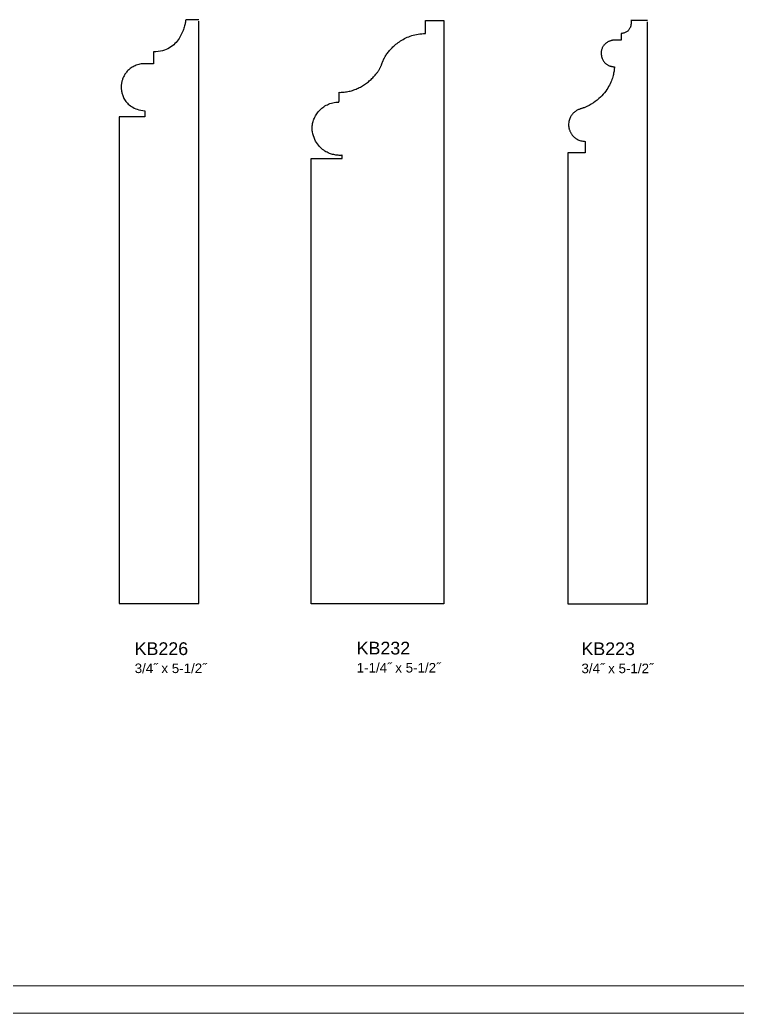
# Model space of a CAD drawing. Extents: x -7.6 to 46.7, y -17.5 to 21.1.
# Drawn here: x -0.78 to 5.97, y -17.46 to -8.1 of the extents above; entities that cross this region are included whole.
import ezdxf

# ---------------------------------------------------------------- set-up
doc = ezdxf.new("R2010")
doc.units = 0
doc.header["$MEASUREMENT"] = 0
doc.layers.add('DO NOT PLOT', color=2, linetype='Continuous', plot=False)

# ---------------------------------------------------------------- blocks, each defined once
blk = doc.blocks.new('KB224')
at = {"flags": 128}
blk.add_lwpolyline([(0, 5.5), (-0.0003, 5.5), (-0.0011, 5.5), (-0.0025, 5.5), (-0.0043, 5.5), (-0.0066, 5.5), (-0.0093, 5.5), (-0.0123, 5.5), (-0.0158, 5.5), (-0.0195, 5.5), (-0.0236, 5.5), (-0.0279, 5.5), (-0.0324, 5.5), (-0.0371, 5.5), (-0.042, 5.5), (-0.047, 5.5), (-0.0521, 5.5), (-0.0573, 5.5), (-0.0625, 5.5), (-0.0677, 5.5), (-0.0729, 5.5), (-0.078, 5.5), (-0.083, 5.5), (-0.0879, 5.5), (-0.0926, 5.5), (-0.0971, 5.5), (-0.1014, 5.5), (-0.1055, 5.5), (-0.1092, 5.5), (-0.1126, 5.5), (-0.1157, 5.5), (-0.1184, 5.5), (-0.1207, 5.5), (-0.1225, 5.5), (-0.1239, 5.5), (-0.1247, 5.5), (-0.125, 5.5), (-0.1251, 5.4993), (-0.1253, 5.4973), (-0.1257, 5.4941), (-0.1263, 5.4896), (-0.1271, 5.4841), (-0.1282, 5.4776), (-0.1296, 5.4702), (-0.1314, 5.4619), (-0.1335, 5.4528), (-0.1359, 5.443), (-0.1388, 5.4326), (-0.1421, 5.4217), (-0.1459, 5.4103), (-0.1501, 5.3985), (-0.1549, 5.3864), (-0.1603, 5.374), (-0.1662, 5.3615), (-0.1727, 5.349), (-0.1799, 5.3364), (-0.1877, 5.3239), (-0.1963, 5.3116), (-0.2055, 5.2995), (-0.2155, 5.2877), (-0.2263, 5.2763), (-0.2379, 5.2653), (-0.2504, 5.2549), (-0.2637, 5.2451), (-0.2779, 5.2361), (-0.293, 5.2278), (-0.309, 5.2203), (-0.3261, 5.2138), (-0.3442, 5.2083), (-0.3633, 5.2039), (-0.3834, 5.2006), (-0.4047, 5.1986), (-0.4271, 5.1979), (-0.4271, 5.1977), (-0.4271, 5.1969), (-0.4271, 5.1958), (-0.4271, 5.1941), (-0.4271, 5.1921), (-0.4271, 5.1897), (-0.4271, 5.187), (-0.4271, 5.1839), (-0.4271, 5.1806), (-0.4271, 5.177), (-0.4271, 5.1732), (-0.4271, 5.1691), (-0.4271, 5.1649), (-0.4271, 5.1606), (-0.4271, 5.1561), (-0.4271, 5.1516), (-0.4271, 5.147), (-0.4271, 5.1424), (-0.4271, 5.1378), (-0.4271, 5.1332), (-0.4271, 5.1286), (-0.4271, 5.1242), (-0.4271, 5.1198), (-0.4271, 5.1156), (-0.4271, 5.1116), (-0.4271, 5.1078), (-0.4271, 5.1042), (-0.4271, 5.1009), (-0.4271, 5.0978), (-0.4271, 5.0951), (-0.4271, 5.0927), (-0.4271, 5.0906), (-0.4271, 5.089), (-0.4271, 5.0878), (-0.4271, 5.0871), (-0.4271, 5.0868), (-0.4273, 5.0868), (-0.428, 5.0868), (-0.4291, 5.0868), (-0.4306, 5.0868), (-0.4324, 5.0868), (-0.4346, 5.0868), (-0.4372, 5.0867), (-0.44, 5.0867), (-0.4431, 5.0867), (-0.4464, 5.0867), (-0.4499, 5.0866), (-0.4536, 5.0866), (-0.4575, 5.0866), (-0.4615, 5.0865), (-0.4656, 5.0865), (-0.4698, 5.0865), (-0.474, 5.0864), (-0.4783, 5.0864), (-0.4826, 5.0864), (-0.4868, 5.0863), (-0.491, 5.0863), (-0.4951, 5.0863), (-0.4991, 5.0862), (-0.503, 5.0862), (-0.5067, 5.0862), (-0.5102, 5.0861), (-0.5135, 5.0861), (-0.5166, 5.0861), (-0.5194, 5.0861), (-0.522, 5.086), (-0.5242, 5.086), (-0.526, 5.086), (-0.5275, 5.086), (-0.5286, 5.086), (-0.5293, 5.086), (-0.5295, 5.086), (-0.5429, 5.0842), (-0.5556, 5.0819), (-0.5678, 5.0791), (-0.5795, 5.0759), (-0.5906, 5.0721), (-0.6012, 5.068), (-0.6113, 5.0634), (-0.6209, 5.0585), (-0.63, 5.0532), (-0.6386, 5.0476), (-0.6468, 5.0416), (-0.6545, 5.0355), (-0.6618, 5.029), (-0.6687, 5.0224), (-0.6751, 5.0155), (-0.6811, 5.0085), (-0.6867, 5.0014), (-0.6919, 4.9941), (-0.6968, 4.9867), (-0.7013, 4.9793), (-0.7054, 4.9719), (-0.7092, 4.9644), (-0.7126, 4.957), (-0.7158, 4.9496), (-0.7186, 4.9422), (-0.7211, 4.935), (-0.7233, 4.9279), (-0.7252, 4.9209), (-0.7269, 4.9141), (-0.7283, 4.9075), (-0.7295, 4.9012), (-0.7304, 4.8951), (-0.7311, 4.8892), (-0.7316, 4.8837), (-0.7319, 4.8785), (-0.732, 4.8737), (-0.732, 4.8732), (-0.7321, 4.8719), (-0.7322, 4.8697), (-0.7323, 4.8667), (-0.7323, 4.8629), (-0.7322, 4.8585), (-0.732, 4.8534), (-0.7316, 4.8477), (-0.731, 4.8415), (-0.7302, 4.8347), (-0.7292, 4.8275), (-0.7278, 4.8199), (-0.726, 4.8119), (-0.7239, 4.8037), (-0.7214, 4.7951), (-0.7185, 4.7864), (-0.715, 4.7775), (-0.711, 4.7685), (-0.7065, 4.7594), (-0.7014, 4.7503), (-0.6957, 4.7412), (-0.6893, 4.7322), (-0.6822, 4.7234), (-0.6743, 4.7147), (-0.6657, 4.7063), (-0.6563, 4.6981), (-0.6461, 4.6902), (-0.635, 4.6828), (-0.623, 4.6757), (-0.61, 4.6692), (-0.596, 4.6631), (-0.5811, 4.6576), (-0.5651, 4.6528), (-0.548, 4.6486), (-0.5298, 4.6451), (-0.5104, 4.6424), (-0.5104, 4.6423), (-0.5104, 4.6419), (-0.5104, 4.6413), (-0.5104, 4.6405), (-0.5104, 4.6395), (-0.5104, 4.6383), (-0.5104, 4.6369), (-0.5104, 4.6354), (-0.5104, 4.6337), (-0.5104, 4.6319), (-0.5104, 4.63), (-0.5104, 4.628), (-0.5104, 4.6259), (-0.5104, 4.6237), (-0.5104, 4.6215), (-0.5104, 4.6192), (-0.5104, 4.6169), (-0.5104, 4.6146), (-0.5104, 4.6123), (-0.5104, 4.61), (-0.5104, 4.6077), (-0.5104, 4.6055), (-0.5104, 4.6033), (-0.5104, 4.6012), (-0.5104, 4.5992), (-0.5104, 4.5973), (-0.5104, 4.5955), (-0.5104, 4.5939), (-0.5104, 4.5923), (-0.5104, 4.591), (-0.5104, 4.5898), (-0.5104, 4.5887), (-0.5104, 4.5879), (-0.5104, 4.5873), (-0.5104, 4.587), (-0.5104, 4.5868), (-0.5109, 4.5868), (-0.5125, 4.5868), (-0.5151, 4.5868), (-0.5186, 4.5868), (-0.523, 4.5868), (-0.5281, 4.5868), (-0.534, 4.5868), (-0.5406, 4.5868), (-0.5478, 4.5868), (-0.5556, 4.5868), (-0.5638, 4.5868), (-0.5725, 4.5868), (-0.5816, 4.5868), (-0.5909, 4.5868), (-0.6005, 4.5868), (-0.6103, 4.5868), (-0.6202, 4.5868), (-0.6302, 4.5868), (-0.6402, 4.5868), (-0.6501, 4.5868), (-0.6599, 4.5868), (-0.6695, 4.5868), (-0.6788, 4.5868), (-0.6879, 4.5868), (-0.6966, 4.5868), (-0.7048, 4.5868), (-0.7126, 4.5868), (-0.7198, 4.5868), (-0.7263, 4.5868), (-0.7323, 4.5868), (-0.7374, 4.5868), (-0.7418, 4.5868), (-0.7453, 4.5868), (-0.7479, 4.5868), (-0.7495, 4.5868), (-0.75, 4.5868), (-0.75, 4.5764), (-0.75, 4.5459), (-0.75, 4.4966), (-0.75, 4.4295), (-0.75, 4.346), (-0.75, 4.2471), (-0.75, 4.134), (-0.75, 4.008), (-0.75, 3.8701), (-0.75, 3.7217), (-0.75, 3.5638), (-0.75, 3.3977), (-0.75, 3.2244), (-0.75, 3.0453), (-0.75, 2.8615), (-0.75, 2.6741), (-0.75, 2.4843), (-0.75, 2.2934), (-0.75, 2.1025), (-0.75, 1.9128), (-0.75, 1.7254), (-0.75, 1.5415), (-0.75, 1.3624), (-0.75, 1.1892), (-0.75, 1.023), (-0.75, 0.8651), (-0.75, 0.7167), (-0.75, 0.5789), (-0.75, 0.4528), (-0.75, 0.3398), (-0.75, 0.2409), (-0.75, 0.1573), (-0.75, 0.0903), (-0.75, 0.0409), (-0.75, 0.0104), (-0.75, 0), (-0.7483, 0), (-0.7433, 0), (-0.7352, 0), (-0.7243, 0), (-0.7106, 0), (-0.6944, 0), (-0.676, 0), (-0.6554, 0), (-0.6328, 0), (-0.6085, 0), (-0.5827, 0), (-0.5556, 0), (-0.5272, 0), (-0.4979, 0), (-0.4679, 0), (-0.4372, 0), (-0.4062, 0), (-0.375, 0), (-0.3438, 0), (-0.3128, 0), (-0.2821, 0), (-0.2521, 0), (-0.2228, 0), (-0.1944, 0), (-0.1673, 0), (-0.1415, 0), (-0.1172, 0), (-0.0947, 0), (-0.074, 0), (-0.0556, 0), (-0.0394, 0), (-0.0257, 0), (-0.0148, 0), (-0.0067, 0), (-0.0017, 0), (0, 0), (0, 0.0125), (0, 0.049), (0, 0.1082), (0, 0.1886), (0, 0.2888), (0, 0.4074), (0, 0.543), (0, 0.6941), (0, 0.8594), (0, 1.0374), (0, 1.2267), (0, 1.4259), (0, 1.6336), (0, 1.8484), (0, 2.0689), (0, 2.2936), (0, 2.5211), (0, 2.75), (0, 2.9789), (0, 3.2064), (0, 3.4311), (0, 3.6516), (0, 3.8664), (0, 4.0741), (0, 4.2733), (0, 4.4626), (0, 4.6406), (0, 4.8059), (0, 4.957), (0, 5.0926), (0, 5.2112), (0, 5.3114), (0, 5.3918), (0, 5.451), (0, 5.4875)], dxfattribs=at)
blk = doc.blocks.new('KB232')
at = {"flags": 128}
blk.add_lwpolyline([(1.2675, 5.5), (1.2675, 5.4875), (1.2675, 5.451), (1.2675, 5.3918), (1.2675, 5.3114), (1.2675, 5.2112), (1.2675, 5.0926), (1.2675, 4.957), (1.2675, 4.8059), (1.2675, 4.6406), (1.2675, 4.4626), (1.2675, 4.2733), (1.2675, 4.0741), (1.2675, 3.8664), (1.2675, 3.6516), (1.2675, 3.4311), (1.2675, 3.2064), (1.2675, 2.9789), (1.2675, 2.75), (1.2675, 2.5211), (1.2675, 2.2936), (1.2675, 2.0689), (1.2675, 1.8484), (1.2675, 1.6336), (1.2675, 1.4259), (1.2675, 1.2267), (1.2675, 1.0374), (1.2675, 0.8594), (1.2675, 0.6941), (1.2675, 0.543), (1.2675, 0.4074), (1.2675, 0.2888), (1.2675, 0.1886), (1.2675, 0.1082), (1.2675, 0.049), (1.2675, 0.0125), (1.2675, 0), (1.2647, 0), (1.2563, 0), (1.2429, 0), (1.2246, 0), (1.2019, 0), (1.1749, 0), (1.1441, 0), (1.1097, 0), (1.0722, 0), (1.0317, 0), (0.9887, 0), (0.9434, 0), (0.8962, 0), (0.8474, 0), (0.7973, 0), (0.7462, 0), (0.6945, 0), (0.6425, 0), (0.5905, 0), (0.5387, 0), (0.4877, 0), (0.4376, 0), (0.3888, 0), (0.3416, 0), (0.2963, 0), (0.2533, 0), (0.2128, 0), (0.1752, 0), (0.1409, 0), (0.1101, 0), (0.0831, 0), (0.0604, 0), (0.0421, 0), (0.0286, 0), (0.0203, 0), (0.0175, 0), (0.0175, 0.0095), (0.0175, 0.0374), (0.0175, 0.0826), (0.0175, 0.144), (0.0175, 0.2204), (0.0175, 0.3109), (0.0175, 0.4144), (0.0175, 0.5298), (0.0175, 0.6559), (0.0175, 0.7918), (0.0175, 0.9363), (0.0175, 1.0883), (0.0175, 1.2469), (0.0175, 1.4108), (0.0175, 1.579), (0.0175, 1.7505), (0.0175, 1.9242), (0.0175, 2.0989), (0.0175, 2.2736), (0.0175, 2.4473), (0.0175, 2.6188), (0.0175, 2.787), (0.0175, 2.951), (0.0175, 3.1095), (0.0175, 3.2615), (0.0175, 3.406), (0.0175, 3.5419), (0.0175, 3.668), (0.0175, 3.7834), (0.0175, 3.8869), (0.0175, 3.9774), (0.0175, 4.0539), (0.0175, 4.1152), (0.0175, 4.1604), (0.0175, 4.1883), (0.0175, 4.1978), (0.0181, 4.1978), (0.0201, 4.1978), (0.0232, 4.1978), (0.0275, 4.1978), (0.0328, 4.1978), (0.0391, 4.1978), (0.0462, 4.1978), (0.0542, 4.1978), (0.063, 4.1978), (0.0724, 4.1978), (0.0825, 4.1978), (0.093, 4.1978), (0.104, 4.1978), (0.1154, 4.1978), (0.1271, 4.1978), (0.139, 4.1978), (0.151, 4.1978), (0.1631, 4.1978), (0.1753, 4.1978), (0.1873, 4.1978), (0.1992, 4.1978), (0.2109, 4.1978), (0.2223, 4.1978), (0.2333, 4.1978), (0.2438, 4.1978), (0.2538, 4.1978), (0.2633, 4.1978), (0.272, 4.1978), (0.28, 4.1978), (0.2872, 4.1978), (0.2935, 4.1978), (0.2988, 4.1978), (0.3031, 4.1978), (0.3062, 4.1978), (0.3081, 4.1978), (0.3088, 4.1978), (0.3088, 4.1979), (0.3088, 4.1981), (0.3088, 4.1984), (0.3088, 4.1989), (0.3088, 4.1994), (0.3088, 4.2001), (0.3088, 4.2009), (0.3088, 4.2017), (0.3088, 4.2026), (0.3088, 4.2036), (0.3088, 4.2047), (0.3088, 4.2058), (0.3088, 4.207), (0.3088, 4.2082), (0.3088, 4.2094), (0.3088, 4.2107), (0.3088, 4.2119), (0.3088, 4.2132), (0.3087, 4.2145), (0.3087, 4.2158), (0.3087, 4.2171), (0.3087, 4.2183), (0.3087, 4.2195), (0.3087, 4.2207), (0.3087, 4.2218), (0.3087, 4.2228), (0.3087, 4.2238), (0.3087, 4.2248), (0.3087, 4.2256), (0.3087, 4.2264), (0.3087, 4.227), (0.3087, 4.2276), (0.3087, 4.228), (0.3087, 4.2284), (0.3087, 4.2286), (0.3087, 4.2287), (0.3082, 4.2286), (0.3067, 4.2285), (0.3042, 4.2283), (0.3008, 4.2281), (0.2966, 4.228), (0.2916, 4.228), (0.2859, 4.228), (0.2794, 4.2282), (0.2723, 4.2287), (0.2646, 4.2293), (0.2564, 4.2302), (0.2477, 4.2314), (0.2386, 4.233), (0.2291, 4.2349), (0.2193, 4.2372), (0.2091, 4.2401), (0.1988, 4.2434), (0.1883, 4.2472), (0.1776, 4.2516), (0.1669, 4.2567), (0.1562, 4.2623), (0.1455, 4.2687), (0.1349, 4.2758), (0.1244, 4.2836), (0.1141, 4.2923), (0.1041, 4.3018), (0.0943, 4.3122), (0.0849, 4.3234), (0.0759, 4.3357), (0.0673, 4.3489), (0.0592, 4.3632), (0.0517, 4.3785), (0.0448, 4.395), (0.0385, 4.4125), (0.0329, 4.4313), (0.0281, 4.4513), (0.0268, 4.46), (0.026, 4.469), (0.0256, 4.4783), (0.0257, 4.4878), (0.0263, 4.4975), (0.0274, 4.5074), (0.0289, 4.5174), (0.0308, 4.5276), (0.0333, 4.5378), (0.0362, 4.5481), (0.0395, 4.5584), (0.0434, 4.5687), (0.0477, 4.5789), (0.0525, 4.5891), (0.0578, 4.5992), (0.0635, 4.6091), (0.0697, 4.6188), (0.0764, 4.6284), (0.0836, 4.6377), (0.0912, 4.6468), (0.0993, 4.6555), (0.1079, 4.664), (0.117, 4.672), (0.1266, 4.6797), (0.1366, 4.687), (0.1471, 4.6938), (0.1581, 4.7001), (0.1696, 4.7059), (0.1816, 4.7111), (0.194, 4.7158), (0.207, 4.7199), (0.2204, 4.7233), (0.2343, 4.7261), (0.2487, 4.7281), (0.2636, 4.7294), (0.279, 4.73), (0.279, 4.7302), (0.279, 4.7308), (0.279, 4.7318), (0.279, 4.7331), (0.279, 4.7348), (0.279, 4.7368), (0.2791, 4.7391), (0.2791, 4.7416), (0.2791, 4.7444), (0.2791, 4.7474), (0.2791, 4.7505), (0.2792, 4.7539), (0.2792, 4.7574), (0.2792, 4.761), (0.2792, 4.7646), (0.2793, 4.7684), (0.2793, 4.7722), (0.2793, 4.7761), (0.2793, 4.7799), (0.2794, 4.7837), (0.2794, 4.7875), (0.2794, 4.7912), (0.2794, 4.7948), (0.2795, 4.7983), (0.2795, 4.8016), (0.2795, 4.8048), (0.2795, 4.8078), (0.2796, 4.8105), (0.2796, 4.8131), (0.2796, 4.8154), (0.2796, 4.8173), (0.2796, 4.819), (0.2796, 4.8204), (0.2796, 4.8214), (0.2796, 4.822), (0.2796, 4.8222), (0.2918, 4.8221), (0.3038, 4.8224), (0.3157, 4.823), (0.3275, 4.824), (0.3393, 4.8254), (0.3509, 4.8271), (0.3624, 4.8292), (0.3737, 4.8316), (0.385, 4.8343), (0.3962, 4.8373), (0.4072, 4.8407), (0.4181, 4.8443), (0.4288, 4.8482), (0.4394, 4.8524), (0.4499, 4.8569), (0.4603, 4.8617), (0.4705, 4.8667), (0.4805, 4.8719), (0.4904, 4.8774), (0.5002, 4.8832), (0.5098, 4.8891), (0.5192, 4.8953), (0.5285, 4.9017), (0.5376, 4.9083), (0.5466, 4.9151), (0.5553, 4.922), (0.5639, 4.9292), (0.5724, 4.9365), (0.5806, 4.944), (0.5887, 4.9516), (0.5965, 4.9594), (0.6042, 4.9673), (0.6117, 4.9753), (0.619, 4.9835), (0.6261, 4.9918), (0.6329, 5.0001), (0.6368, 5.0052), (0.6405, 5.0103), (0.644, 5.0153), (0.6474, 5.0204), (0.6507, 5.0255), (0.6538, 5.0305), (0.6567, 5.0356), (0.6596, 5.0406), (0.6623, 5.0456), (0.6649, 5.0505), (0.6674, 5.0554), (0.6697, 5.0603), (0.672, 5.0651), (0.6742, 5.0699), (0.6763, 5.0745), (0.6782, 5.0792), (0.6802, 5.0837), (0.682, 5.0882), (0.6837, 5.0925), (0.6854, 5.0968), (0.6871, 5.101), (0.6886, 5.1051), (0.6901, 5.109), (0.6916, 5.1129), (0.693, 5.1166), (0.6944, 5.1202), (0.6958, 5.1236), (0.6971, 5.127), (0.6985, 5.1301), (0.6998, 5.1331), (0.7011, 5.136), (0.7024, 5.1387), (0.7036, 5.1412), (0.7049, 5.1436), (0.7063, 5.1457), (0.7076, 5.1477), (0.7112, 5.1543), (0.7152, 5.1612), (0.7196, 5.1684), (0.7244, 5.1758), (0.7297, 5.1836), (0.7354, 5.1915), (0.7416, 5.1995), (0.7481, 5.2078), (0.7551, 5.2161), (0.7625, 5.2246), (0.7703, 5.233), (0.7785, 5.2416), (0.7871, 5.2501), (0.7962, 5.2586), (0.8056, 5.267), (0.8154, 5.2753), (0.8257, 5.2835), (0.8363, 5.2915), (0.8473, 5.2994), (0.8587, 5.307), (0.8705, 5.3144), (0.8827, 5.3216), (0.8953, 5.3284), (0.9082, 5.3349), (0.9216, 5.341), (0.9353, 5.3467), (0.9494, 5.352), (0.9638, 5.3569), (0.9786, 5.3613), (0.9938, 5.3651), (1.0094, 5.3684), (1.0253, 5.3711), (1.0416, 5.3733), (1.0582, 5.3748), (1.0752, 5.3756), (1.0926, 5.3757), (1.0926, 5.376), (1.0926, 5.3768), (1.0926, 5.3782), (1.0926, 5.38), (1.0926, 5.3822), (1.0926, 5.3849), (1.0926, 5.388), (1.0926, 5.3914), (1.0926, 5.3951), (1.0926, 5.3991), (1.0926, 5.4034), (1.0926, 5.4079), (1.0926, 5.4126), (1.0926, 5.4174), (1.0926, 5.4224), (1.0926, 5.4274), (1.0926, 5.4326), (1.0926, 5.4377), (1.0926, 5.4429), (1.0926, 5.448), (1.0926, 5.4531), (1.0926, 5.458), (1.0926, 5.4629), (1.0926, 5.4676), (1.0926, 5.4721), (1.0926, 5.4763), (1.0926, 5.4803), (1.0926, 5.4841), (1.0926, 5.4875), (1.0926, 5.4905), (1.0926, 5.4932), (1.0926, 5.4955), (1.0926, 5.4973), (1.0926, 5.4986), (1.0926, 5.4994), (1.0926, 5.4997), (1.093, 5.4997), (1.0941, 5.4997), (1.096, 5.4997), (1.0986, 5.4997), (1.1018, 5.4997), (1.1055, 5.4997), (1.1098, 5.4997), (1.1146, 5.4997), (1.1199, 5.4998), (1.1256, 5.4998), (1.1316, 5.4998), (1.1379, 5.4998), (1.1445, 5.4998), (1.1514, 5.4998), (1.1584, 5.4998), (1.1655, 5.4998), (1.1728, 5.4998), (1.18, 5.4999), (1.1873, 5.4999), (1.1945, 5.4999), (1.2017, 5.4999), (1.2087, 5.4999), (1.2155, 5.4999), (1.2221, 5.4999), (1.2285, 5.4999), (1.2345, 5.4999), (1.2402, 5.5), (1.2454, 5.5), (1.2502, 5.5), (1.2545, 5.5), (1.2583, 5.5), (1.2615, 5.5), (1.2641, 5.5), (1.2659, 5.5), (1.2671, 5.5)], dxfattribs=at)
blk = doc.blocks.new('KB223')
at = {"flags": 128}
blk.add_lwpolyline([(0, 5.5), (-0.0004, 5.5), (-0.0014, 5.5), (-0.0031, 5.5), (-0.0054, 5.5), (-0.0082, 5.5), (-0.0116, 5.5), (-0.0154, 5.5), (-0.0197, 5.5), (-0.0244, 5.5), (-0.0295, 5.5), (-0.0348, 5.5), (-0.0405, 5.5), (-0.0464, 5.5), (-0.0525, 5.5), (-0.0588, 5.5), (-0.0652, 5.5), (-0.0716, 5.5), (-0.0781, 5.5), (-0.0846, 5.5), (-0.0911, 5.5), (-0.0975, 5.5), (-0.1037, 5.5), (-0.1098, 5.5), (-0.1157, 5.5), (-0.1214, 5.5), (-0.1268, 5.5), (-0.1318, 5.5), (-0.1365, 5.5), (-0.1408, 5.5), (-0.1447, 5.5), (-0.148, 5.5), (-0.1509, 5.5), (-0.1532, 5.5), (-0.1549, 5.5), (-0.1559, 5.5), (-0.1563, 5.5), (-0.1562, 5.4998), (-0.1561, 5.499), (-0.1559, 5.4978), (-0.1557, 5.4961), (-0.1555, 5.494), (-0.1553, 5.4915), (-0.1552, 5.4886), (-0.155, 5.4855), (-0.155, 5.482), (-0.155, 5.4782), (-0.1551, 5.4742), (-0.1554, 5.47), (-0.1558, 5.4655), (-0.1563, 5.4609), (-0.1571, 5.4562), (-0.158, 5.4514), (-0.1592, 5.4465), (-0.1606, 5.4415), (-0.1623, 5.4365), (-0.1643, 5.4315), (-0.1665, 5.4265), (-0.1691, 5.4216), (-0.172, 5.4168), (-0.1753, 5.4121), (-0.179, 5.4076), (-0.1831, 5.4032), (-0.1875, 5.399), (-0.1925, 5.3951), (-0.1979, 5.3914), (-0.2037, 5.3879), (-0.2101, 5.3848), (-0.2169, 5.3821), (-0.2244, 5.3797), (-0.2323, 5.3777), (-0.2409, 5.3761), (-0.25, 5.375), (-0.25, 5.3749), (-0.25, 5.3745), (-0.25, 5.3738), (-0.25, 5.3729), (-0.25, 5.3717), (-0.25, 5.3704), (-0.25, 5.3688), (-0.25, 5.3671), (-0.25, 5.3653), (-0.25, 5.3632), (-0.25, 5.3611), (-0.25, 5.3588), (-0.25, 5.3565), (-0.25, 5.354), (-0.25, 5.3515), (-0.25, 5.349), (-0.25, 5.3464), (-0.25, 5.3438), (-0.25, 5.3412), (-0.25, 5.3386), (-0.25, 5.336), (-0.25, 5.3335), (-0.25, 5.3311), (-0.25, 5.3287), (-0.25, 5.3265), (-0.25, 5.3243), (-0.25, 5.3223), (-0.25, 5.3204), (-0.25, 5.3187), (-0.25, 5.3172), (-0.25, 5.3158), (-0.25, 5.3147), (-0.25, 5.3138), (-0.25, 5.3131), (-0.25, 5.3127), (-0.25, 5.3125), (-0.2501, 5.3125), (-0.2506, 5.3125), (-0.2513, 5.3125), (-0.2522, 5.3125), (-0.2534, 5.3125), (-0.2549, 5.3125), (-0.2565, 5.3125), (-0.2583, 5.3125), (-0.2602, 5.3125), (-0.2624, 5.3125), (-0.2646, 5.3125), (-0.267, 5.3125), (-0.2695, 5.3125), (-0.272, 5.3125), (-0.2747, 5.3125), (-0.2773, 5.3125), (-0.2801, 5.3125), (-0.2828, 5.3125), (-0.2855, 5.3125), (-0.2882, 5.3125), (-0.2909, 5.3125), (-0.2935, 5.3125), (-0.2961, 5.3125), (-0.2986, 5.3125), (-0.301, 5.3125), (-0.3032, 5.3125), (-0.3053, 5.3125), (-0.3073, 5.3125), (-0.3091, 5.3125), (-0.3107, 5.3125), (-0.3121, 5.3125), (-0.3133, 5.3125), (-0.3143, 5.3125), (-0.315, 5.3125), (-0.3154, 5.3125), (-0.3156, 5.3125), (-0.3189, 5.3126), (-0.3223, 5.3125), (-0.326, 5.3122), (-0.3298, 5.3118), (-0.3337, 5.3112), (-0.3378, 5.3103), (-0.342, 5.3093), (-0.3463, 5.3081), (-0.3507, 5.3067), (-0.3551, 5.3051), (-0.3596, 5.3033), (-0.3641, 5.3013), (-0.3686, 5.2991), (-0.3731, 5.2967), (-0.3776, 5.2941), (-0.3821, 5.2912), (-0.3865, 5.2882), (-0.3908, 5.2849), (-0.395, 5.2815), (-0.3992, 5.2778), (-0.4032, 5.2739), (-0.4071, 5.2697), (-0.4108, 5.2654), (-0.4143, 5.2608), (-0.4177, 5.256), (-0.4208, 5.251), (-0.4238, 5.2457), (-0.4265, 5.2402), (-0.4289, 5.2345), (-0.4311, 5.2285), (-0.433, 5.2223), (-0.4345, 5.2158), (-0.4358, 5.2091), (-0.4367, 5.2022), (-0.4373, 5.195), (-0.4375, 5.1875), (-0.4365, 5.1772), (-0.435, 5.1675), (-0.4332, 5.1583), (-0.4309, 5.1497), (-0.4282, 5.1416), (-0.4252, 5.134), (-0.4218, 5.1269), (-0.4181, 5.1204), (-0.4142, 5.1142), (-0.4101, 5.1086), (-0.4057, 5.1033), (-0.4012, 5.0985), (-0.3965, 5.094), (-0.3916, 5.09), (-0.3867, 5.0863), (-0.3817, 5.083), (-0.3767, 5.0799), (-0.3717, 5.0772), (-0.3667, 5.0748), (-0.3617, 5.0727), (-0.3568, 5.0708), (-0.352, 5.0692), (-0.3474, 5.0678), (-0.3429, 5.0666), (-0.3386, 5.0656), (-0.3346, 5.0648), (-0.3308, 5.0641), (-0.3272, 5.0636), (-0.324, 5.0632), (-0.3211, 5.0629), (-0.3186, 5.0627), (-0.3165, 5.0626), (-0.3148, 5.0626), (-0.3135, 5.0625), (-0.3128, 5.0625), (-0.3125, 5.0625), (-0.3125, 5.0619), (-0.3125, 5.0602), (-0.3126, 5.0573), (-0.3127, 5.0534), (-0.313, 5.0485), (-0.3135, 5.0427), (-0.3142, 5.0359), (-0.3151, 5.0283), (-0.3163, 5.0199), (-0.3178, 5.0108), (-0.3197, 5.0009), (-0.322, 4.9904), (-0.3247, 4.9793), (-0.3279, 4.9677), (-0.3317, 4.9555), (-0.3359, 4.943), (-0.3408, 4.93), (-0.3463, 4.9167), (-0.3525, 4.9031), (-0.3593, 4.8893), (-0.367, 4.8752), (-0.3754, 4.8611), (-0.3846, 4.8468), (-0.3947, 4.8325), (-0.4056, 4.8182), (-0.4175, 4.804), (-0.4304, 4.7899), (-0.4443, 4.776), (-0.4593, 4.7623), (-0.4753, 4.7489), (-0.4925, 4.7357), (-0.5108, 4.723), (-0.5303, 4.7106), (-0.5511, 4.6988), (-0.5732, 4.6874), (-0.5965, 4.6767), (-0.5983, 4.6761), (-0.6006, 4.6755), (-0.6034, 4.6748), (-0.6066, 4.6739), (-0.6103, 4.6729), (-0.6143, 4.6718), (-0.6186, 4.6705), (-0.6233, 4.6691), (-0.6283, 4.6674), (-0.6335, 4.6655), (-0.6389, 4.6635), (-0.6445, 4.6612), (-0.6502, 4.6586), (-0.6561, 4.6559), (-0.662, 4.6528), (-0.6679, 4.6495), (-0.6739, 4.6458), (-0.6798, 4.6419), (-0.6857, 4.6376), (-0.6915, 4.633), (-0.6971, 4.6281), (-0.7026, 4.6227), (-0.7079, 4.6171), (-0.7129, 4.611), (-0.7177, 4.6045), (-0.7222, 4.5976), (-0.7264, 4.5903), (-0.7302, 4.5825), (-0.7336, 4.5743), (-0.7365, 4.5656), (-0.739, 4.5564), (-0.741, 4.5467), (-0.7425, 4.5365), (-0.7434, 4.5258), (-0.7436, 4.5146), (-0.7433, 4.5027), (-0.7432, 4.5016), (-0.7431, 4.4999), (-0.7428, 4.4977), (-0.7425, 4.4951), (-0.742, 4.4921), (-0.7413, 4.4887), (-0.7405, 4.4849), (-0.7395, 4.4808), (-0.7383, 4.4765), (-0.737, 4.4719), (-0.7354, 4.467), (-0.7336, 4.462), (-0.7315, 4.4568), (-0.7292, 4.4514), (-0.7266, 4.4459), (-0.7237, 4.4404), (-0.7206, 4.4348), (-0.7171, 4.4292), (-0.7133, 4.4236), (-0.7092, 4.418), (-0.7048, 4.4126), (-0.6999, 4.4072), (-0.6947, 4.4019), (-0.6892, 4.3968), (-0.6832, 4.3919), (-0.6768, 4.3873), (-0.67, 4.3829), (-0.6627, 4.3787), (-0.655, 4.3749), (-0.6468, 4.3714), (-0.6382, 4.3683), (-0.629, 4.3656), (-0.6194, 4.3633), (-0.6092, 4.3615), (-0.5985, 4.3602), (-0.5873, 4.3594), (-0.5873, 4.3592), (-0.5873, 4.3584), (-0.5873, 4.3573), (-0.5873, 4.3557), (-0.5873, 4.3537), (-0.5873, 4.3513), (-0.5873, 4.3486), (-0.5873, 4.3456), (-0.5873, 4.3423), (-0.5873, 4.3388), (-0.5873, 4.335), (-0.5873, 4.3311), (-0.5873, 4.3269), (-0.5873, 4.3227), (-0.5873, 4.3183), (-0.5873, 4.3138), (-0.5873, 4.3093), (-0.5873, 4.3048), (-0.5873, 4.3002), (-0.5873, 4.2957), (-0.5873, 4.2912), (-0.5873, 4.2868), (-0.5873, 4.2826), (-0.5873, 4.2784), (-0.5873, 4.2745), (-0.5873, 4.2707), (-0.5873, 4.2672), (-0.5873, 4.2639), (-0.5873, 4.2609), (-0.5873, 4.2582), (-0.5873, 4.2558), (-0.5873, 4.2538), (-0.5873, 4.2522), (-0.5873, 4.2511), (-0.5873, 4.2503), (-0.5873, 4.2501), (-0.5876, 4.2501), (-0.5887, 4.2501), (-0.5905, 4.2501), (-0.5928, 4.2501), (-0.5958, 4.2501), (-0.5993, 4.2501), (-0.6033, 4.2501), (-0.6078, 4.2501), (-0.6127, 4.2501), (-0.6179, 4.2501), (-0.6236, 4.2501), (-0.6294, 4.2501), (-0.6356, 4.2501), (-0.6419, 4.2501), (-0.6485, 4.2501), (-0.6551, 4.2501), (-0.6619, 4.2501), (-0.6686, 4.2501), (-0.6754, 4.2501), (-0.6821, 4.2501), (-0.6888, 4.2501), (-0.6953, 4.2501), (-0.7017, 4.2501), (-0.7078, 4.2501), (-0.7137, 4.2501), (-0.7193, 4.2501), (-0.7246, 4.2501), (-0.7295, 4.2501), (-0.7339, 4.2501), (-0.7379, 4.2501), (-0.7415, 4.2501), (-0.7444, 4.2501), (-0.7468, 4.2501), (-0.7485, 4.2501), (-0.7496, 4.2501), (-0.75, 4.2501), (-0.75, 4.2404), (-0.75, 4.2122), (-0.75, 4.1665), (-0.75, 4.1043), (-0.75, 4.0269), (-0.75, 3.9353), (-0.75, 3.8305), (-0.75, 3.7137), (-0.75, 3.586), (-0.75, 3.4485), (-0.75, 3.3022), (-0.75, 3.1482), (-0.75, 2.9877), (-0.75, 2.8217), (-0.75, 2.6514), (-0.75, 2.4778), (-0.75, 2.3019), (-0.75, 2.125), (-0.75, 1.9481), (-0.75, 1.7723), (-0.75, 1.5987), (-0.75, 1.4284), (-0.75, 1.2624), (-0.75, 1.1019), (-0.75, 0.9479), (-0.75, 0.8016), (-0.75, 0.6641), (-0.75, 0.5364), (-0.75, 0.4196), (-0.75, 0.3148), (-0.75, 0.2232), (-0.75, 0.1458), (-0.75, 0.0836), (-0.75, 0.0379), (-0.75, 0.0097), (-0.75, 0), (-0.7483, 0), (-0.7433, 0), (-0.7352, 0), (-0.7243, 0), (-0.7106, 0), (-0.6944, 0), (-0.676, 0), (-0.6554, 0), (-0.6328, 0), (-0.6085, 0), (-0.5827, 0), (-0.5556, 0), (-0.5272, 0), (-0.4979, 0), (-0.4679, 0), (-0.4372, 0), (-0.4062, 0), (-0.375, 0), (-0.3438, 0), (-0.3128, 0), (-0.2821, 0), (-0.2521, 0), (-0.2228, 0), (-0.1944, 0), (-0.1673, 0), (-0.1415, 0), (-0.1172, 0), (-0.0947, 0), (-0.074, 0), (-0.0556, 0), (-0.0394, 0), (-0.0257, 0), (-0.0148, 0), (-0.0067, 0), (-0.0017, 0), (0, 0), (0, 0.0125), (0, 0.049), (0, 0.1082), (0, 0.1886), (0, 0.2888), (0, 0.4074), (0, 0.543), (0, 0.6941), (0, 0.8594), (0, 1.0374), (0, 1.2267), (0, 1.4259), (0, 1.6336), (0, 1.8484), (0, 2.0689), (0, 2.2936), (0, 2.5211), (0, 2.75), (0, 2.9789), (0, 3.2065), (0, 3.4311), (0, 3.6516), (0, 3.8664), (0, 4.0741), (0, 4.2733), (0, 4.4626), (0, 4.6406), (0, 4.8059), (0, 4.957), (0, 5.0926), (0, 5.2112), (0, 5.3114), (0, 5.3918), (0, 5.451), (0, 5.4875)], dxfattribs=at)

msp = doc.modelspace()

# ---------------------------------------------------------------- linework, layer by layer
at = {"linetype": 'Continuous', "lineweight": 0}
msp.add_line((-7.1688, -17.201), (46.3786, -17.1947), dxfattribs=at)
at = {"layer": 'DO NOT PLOT', "linetype": 'Continuous', "lineweight": 0}
msp.add_line((-7.6354, -17.4576), (46.745, -17.4576), dxfattribs=at)

# ---------------------------------------------------------------- block references
at = {"linetype": 'Continuous'}
for name, p in [('KB224', (0.9059, -13.5966)), ('KB232', (1.9453, -13.6017)), ('KB223', (5.1301, -13.6011))]:
    msp.add_blockref(name, p, dxfattribs=at)

# ---------------------------------------------------------------- texts
at = {"linetype": 'Continuous', "lineweight": 0, "char_height": 0.12, "attachment_point": 1}
for s, insert, width in [('{\\fArial|b0|i0|c0|p34;\\W6.2155;  \\W1;KB226\\P\\H0.75x;\\W8.2873;  \\W1;3/4˝ x 5-1/2˝\\H1.3333x;\\P\\W8.8099;  }', (-0.2784, -13.9628), 1.641314), ('{\\fArial|b0|i0|c0|p34;\\W5.8922;  \\W1;KB232\\P\\H0.75x;\\W7.8563;  \\W1;1-1/4˝ x 5-1/2˝\\H1.3333x;\\P\\W8.4805;  }', (1.8421, -13.9574), 1.579949), ('{\\fArial|b0|i0|c0|p34;\\W8.1769;  \\W1;KB223\\P\\H0.75x;\\W7.2684;   \\W1;3/4˝ x 5-1/2˝\\H1.3333x;\\P\\W7.1812;   }', (3.7458, -13.9636), 2.006812)]:
    msp.add_mtext(s, dxfattribs=dict(at, insert=insert, width=width))

doc.saveas('drawing.dxf')
